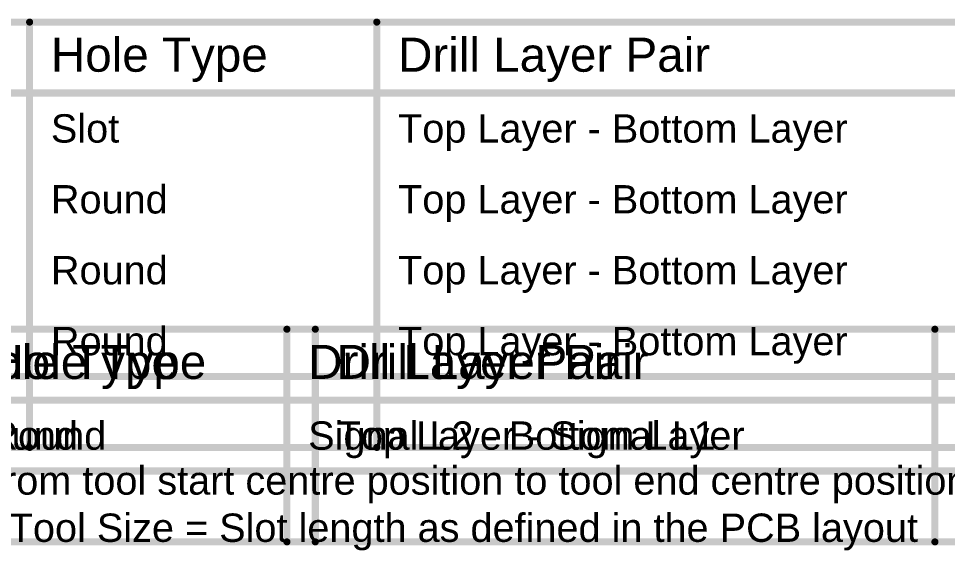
# Model space of a CAD drawing. Header units: inches. Extents: x -6 to 284, y -12 to 154.
# Drawn here: x 83.26 to 133.12, y 39.56 to 68.15 of the extents above; entities that cross this region are included whole.
import ezdxf

# ---------------------------------------------------------------- set-up
doc = ezdxf.new("R2010")
doc.units = ezdxf.units.IN
doc.layers.add('Drill Drawing', color=1, linetype='Continuous')
doc.styles.add('Arial', font='', dxfattribs={"height": 0.2})
doc.styles.get('Arial').set_extended_font_data('Arial')

msp = doc.modelspace()

# ---------------------------------------------------------------- linework, layer by layer
at = {"layer": 'Drill Drawing'}
for points in [[(12.823, 67.962, 0.381, 0.381, 0), (284.122, 67.962, 0.381, 0.381, 0)], [(83.848, 45.102, 0.381, 0.381, 0), (83.848, 67.962, 0.381, 0.381, 0)], [(102.487, 45.102, 0.381, 0.381, 0), (102.487, 67.962, 0.381, 0.381, 0)], [(12.823, 64.152, 0.381, 0.381, 0), (284.122, 64.152, 0.381, 0.381, 0)], [(12.823, 51.453, 0.381, 0.381, 0), (276.25, 51.453, 0.381, 0.381, 0)], [(12.823, 51.453, 0.381, 0.381, 0), (273.457, 51.453, 0.381, 0.381, 0)], [(97.662, 40.023, 0.381, 0.381, 0), (97.662, 51.453, 0.381, 0.381, 0)], [(99.186, 40.023, 0.381, 0.381, 0), (99.186, 51.453, 0.381, 0.381, 0)], [(132.45, 40.023, 0.381, 0.381, 0), (132.45, 51.453, 0.381, 0.381, 0)], [(12.823, 48.912, 0.381, 0.381, 0), (284.122, 48.912, 0.381, 0.381, 0)], [(12.823, 47.643, 0.381, 0.381, 0), (276.25, 47.643, 0.381, 0.381, 0)], [(12.823, 47.643, 0.381, 0.381, 0), (273.457, 47.643, 0.381, 0.381, 0)], [(12.823, 45.102, 0.381, 0.381, 0), (284.122, 45.102, 0.381, 0.381, 0)], [(12.823, 43.833, 0.381, 0.381, 0), (276.25, 43.833, 0.381, 0.381, 0)], [(12.823, 43.833, 0.381, 0.381, 0), (273.457, 43.833, 0.381, 0.381, 0)], [(12.823, 40.023, 0.381, 0.381, 0), (276.25, 40.023, 0.381, 0.381, 0)], [(12.823, 40.023, 0.381, 0.381, 0), (273.457, 40.023, 0.381, 0.381, 0)]]:
    msp.add_lwpolyline(points, format="xyseb", dxfattribs=at)
for points in [[(83.753, 67.962, 0.191, 0.191, 1), (83.944, 67.962, 0.191, 0.191, 1)], [(102.392, 67.962, 0.191, 0.191, 1), (102.582, 67.962, 0.191, 0.191, 1)], [(97.567, 51.453, 0.191, 0.191, 1), (97.758, 51.453, 0.191, 0.191, 1)], [(99.091, 51.453, 0.191, 0.191, 1), (99.281, 51.453, 0.191, 0.191, 1)], [(132.355, 51.453, 0.191, 0.191, 1), (132.545, 51.453, 0.191, 0.191, 1)], [(83.753, 45.102, 0.191, 0.191, 1), (83.944, 45.102, 0.191, 0.191, 1)], [(102.392, 45.102, 0.191, 0.191, 1), (102.582, 45.102, 0.191, 0.191, 1)], [(97.567, 40.023, 0.191, 0.191, 1), (97.758, 40.023, 0.191, 0.191, 1)], [(99.091, 40.023, 0.191, 0.191, 1), (99.281, 40.023, 0.191, 0.191, 1)], [(132.355, 40.023, 0.191, 0.191, 1), (132.545, 40.023, 0.191, 0.191, 1)]]:
    msp.add_lwpolyline(points, format="xyseb", close=True, dxfattribs=at)

# ---------------------------------------------------------------- texts
at = {"layer": 'Drill Drawing', "style": 'Arial'}
for s, height, p in [('Hole Type', 1.8288, (84.991, 65.295)), ('Drill Layer Pair', 1.8288, (103.63, 65.295)), ('Slot', 1.524, (84.991, 61.485)), ('Top Layer - Bottom Layer', 1.524, (103.63, 61.485)), ('Round', 1.524, (84.991, 57.675)), ('Top Layer - Bottom Layer', 1.524, (103.63, 57.675)), ('Round', 1.524, (84.991, 53.865)), ('Top Layer - Bottom Layer', 1.524, (103.63, 53.865)), ('Round', 1.524, (84.991, 50.055)), ('Top Layer - Bottom Layer', 1.524, (103.63, 50.055)), ('Hole Type', 1.8288, (80.167, 48.786)), ('Hole Type', 1.8288, (81.69, 48.786)), ('Drill Layer Pair', 1.8288, (98.805, 48.786)), ('Drill Layer Pair', 1.8288, (100.329, 48.786)), ('Round', 1.524, (80.167, 44.976)), ('Round', 1.524, (81.69, 44.976)), ('Signal L2 - Bottom Layer', 1.524, (98.805, 44.976)), ('Top Layer - Signal L1', 1.524, (100.329, 44.976)), ('= Calculated from tool start centre position to tool end centre position.', 1.524, (69.347, 42.563)), (' = Routed Path Length + Tool Size = Slot length as defined in the PCB layout', 1.524, (58.937, 40.023))]:
    msp.add_text(s, height=height, dxfattribs=at).set_placement(p)

doc.saveas('drawing.dxf')
